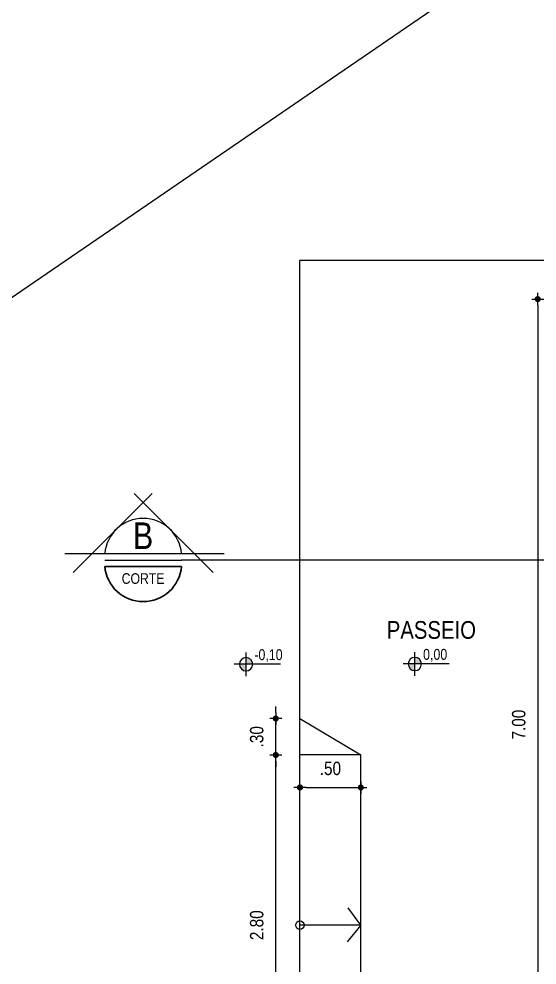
# Model space of a CAD drawing. Header units: millimetres. Extents: x 0 to 5100, y -1 to 1869.
# Drawn here: x 4779.1 to 4783.36, y 967.03 to 974.81 of the extents above; entities that cross this region are included whole.
import ezdxf
from ezdxf.enums import TextEntityAlignment as Align

# ---------------------------------------------------------------- set-up
doc = ezdxf.new("R2010")
doc.units = ezdxf.units.MM
doc.header["$LTSCALE"] = 20
doc.linetypes.add('DASHDOT', pattern=[1, 0.5, -0.25, 0, -0.25])
for name, color, linetype in [('009', 9, 'Continuous'), ('COTA', 7, 'Continuous'), ('DIVERSOS', 1, 'Continuous'), ('E-Pen-B', 5, 'Continuous'), ('E-pen-y', 2, 'Continuous'), ('E-txt-g', 3, 'Continuous'), ('ESQUQDRIA', 2, 'Continuous'), ('LAYER1', 2, 'Continuous'), ('LAYER7', 4, 'Continuous')]:
    doc.layers.add(name, color=color, linetype=linetype)
doc.layers.add('E-Pen-G', color=3, linetype='Continuous', lineweight=30)
doc.layers.add('E-Txt-W', color=7, linetype='Continuous', lineweight=20)
doc.styles.add('F2', font='ARIALN.TTF')
doc.styles.add('REG60', font='romans.shx', dxfattribs={"width": 0.8, "height": 0.15})
doc.styles.add('REG80', font='romans.shx', dxfattribs={"width": 0.8, "height": 0.2})
doc.dimstyles.new('ARQUITETURA', dxfattribs={"dimtxt": 0.11, "dimasz": 0.05, "dimexe": 0.1, "dimexo": 0, "dimgap": 0.1, "dimtad": 1, "dimzin": 5, "dimdsep": 46, "dimtxsty": 'F2', "dimblk": 'COTA', "dimcen": 0, "dimse1": 1, "dimse2": 1, "dimadec": 0, "dimazin": 0, "dimtfac": 2, "dimtix": 1, "dimtmove": 2, "dimatfit": 3, "dimldrblk": 'COTA', "dimfxl": 1, "dimtolj": 1, "dimtzin": 5, "dimarcsym": 0})

# ---------------------------------------------------------------- blocks, each defined once
blk = doc.blocks.new('COTA')
at = {"layer": 'COTA'}
for p, q in [((-1, 0), (1, 0)), ((0, 1), (0, -1))]:
    blk.add_line(p, q, dxfattribs=at)
at = {"layer": 'COTA', "const_width": 0.5}
blk.add_lwpolyline([(-0.25, 0, 1), (0.25, 0, 1)], format="xyb", close=True, dxfattribs=at)
blk = doc.blocks.new('*D312')
at = {"color": 0, "lineweight": -2}
blk.add_line((4783.3672, 972.4606), (4783.3672, 965.5606), dxfattribs=at)
at = {"color": 0, "lineweight": -2, "xscale": 0.05, "yscale": 0.05, "zscale": 0.05}
for p, rotation in [((4783.3672, 972.5106), 90), ((4783.3672, 965.5106), 270)]:
    blk.add_blockref('COTA', p, dxfattribs=dict(at, rotation=rotation))
at = {"color": 0, "insert": (4783.211, 969.0106), "char_height": 0.11, "attachment_point": 5, "rotation": 90, "style": 'F2'}
blk.add_mtext('\\A1;7.00', dxfattribs=at)
blk = doc.blocks.new('*D314')
at = {"color": 0, "lineweight": -2}
blk.add_line((4781.2136, 966.0106), (4781.2136, 968.7106), dxfattribs=at)
at = {"color": 0, "lineweight": -2, "xscale": 0.05, "yscale": 0.05, "zscale": 0.05}
for p, rotation in [((4781.2136, 968.7606), 90), ((4781.2136, 965.9606), 270)]:
    blk.add_blockref('COTA', p, dxfattribs=dict(at, rotation=rotation))
at = {"color": 0, "insert": (4781.0575, 967.3606), "char_height": 0.11, "attachment_point": 5, "rotation": 90, "style": 'F2'}
blk.add_mtext('\\A1;2.80', dxfattribs=at)
blk = doc.blocks.new('*D315')
at = {"color": 0, "lineweight": -2}
for p, q in [((4781.2136, 969.1106), (4781.2136, 969.1606)), ((4781.2136, 968.7606), (4781.2136, 969.0606)), ((4781.2136, 968.7106), (4781.2136, 968.6606))]:
    blk.add_line(p, q, dxfattribs=at)
at = {"color": 0, "lineweight": -2, "xscale": 0.05, "yscale": 0.05, "zscale": 0.05}
for p, rotation in [((4781.2136, 969.0606), 270), ((4781.2136, 968.7606), 90)]:
    blk.add_blockref('COTA', p, dxfattribs=dict(at, rotation=rotation))
at = {"color": 0, "insert": (4781.0575, 968.9106), "char_height": 0.11, "attachment_point": 5, "rotation": 90, "style": 'F2'}
blk.add_mtext('\\A1;.30', dxfattribs=at)
blk = doc.blocks.new('*D316')
at = {"color": 0, "lineweight": -2}
blk.add_line((4781.4627, 968.4936), (4781.8627, 968.4936), dxfattribs=at)
at = {"color": 0, "lineweight": -2, "xscale": 0.05, "yscale": 0.05, "zscale": 0.05, "rotation": 180}
blk.add_blockref('COTA', (4781.4127, 968.4936), dxfattribs=at)
at = {"color": 0, "lineweight": -2, "xscale": 0.05, "yscale": 0.05, "zscale": 0.05}
blk.add_blockref('COTA', (4781.9127, 968.4936), dxfattribs=at)
at = {"color": 0, "insert": (4781.6627, 968.6497), "char_height": 0.11, "attachment_point": 5, "style": 'F2'}
blk.add_mtext('\\A1;.50', dxfattribs=at)
blk = doc.blocks.new('TXT-AMB75')
at = {"layer": 'E-txt-g', "style": 'REG80', "width": 0.8, "flags": 8}
blk.add_attdef('TXT', text='', height=0.2, dxfattribs=at).set_placement((0.005, 0.296), align=Align.CENTER)
at = {"layer": 'E-Txt-W', "style": 'REG60', "width": 0.8, "flags": 8}
blk.add_attdef('TXT', text='', height=0.15, dxfattribs=at).set_placement((0.005, 0.027), align=Align.CENTER)
blk = doc.blocks.new('NIVEL')
at = {"layer": 'DIVERSOS'}
h = blk.add_hatch(color=7, dxfattribs=at)
h.paths.add_polyline_path([(0, 0.137, 0.414214), (-0.137, 0), (0, 0)])
h.paths.add_polyline_path([(0, 0), (0, -0.137, 0.414214), (0.137, 0)])
at = {"layer": 'DIVERSOS', "color": 7}
for p, q in [((0, 0.242), (0, -0.242)), ((0.709, 0), (-0.242, 0))]:
    blk.add_line(p, q, dxfattribs=at)
blk.add_circle((0, 0), 0.137, dxfattribs=at)
blk = doc.blocks.new('Ind-cor_Hor')
at = {"layer": 'E-Pen-B', "color": 2}
blk.add_line((-0.3498, 0), (0.3498, 0), dxfattribs=at)
at = {"layer": 'E-Pen-G', "color": 7}
blk.add_line((-0.3498, -0.0585), (0.3498, -0.0585), dxfattribs=at)
blk.add_arc((0, -0.0292), 0.351, 184.78019, 355.21981, dxfattribs=at)
at = {"layer": 'E-pen-y', "color": 2}
for p, q in [((-0.6385, -0.1137), (0.0822, 0.6071)), ((0.6385, -0.1137), (-0.0822, 0.6071)), ((-0.7143, 0.0585), (0.7399, 0.0585))]:
    blk.add_line(p, q, dxfattribs=at)
blk.add_arc((0, 0.0293), 0.351, 4.78019, 175.21981, dxfattribs=at)
at = {"layer": 'E-Txt-W', "color": 2, "style": 'F2'}
blk.add_attdef('CORTE', text='', height=0.23, dxfattribs=at).set_placement((-0.0013, 0.1), align=Align.CENTER)
at = {"layer": 'E-Txt-W', "color": 7, "style": 'F2'}
blk.add_attdef('PRANCHA', text='', height=0.075, dxfattribs=at).set_placement((-0.0013, -0.1793), align=Align.CENTER)

msp = doc.modelspace()

# ---------------------------------------------------------------- linework, layer by layer
at = {"color": 2}
msp.add_line((4846.0549, 1018.5065), (4745.992, 949.8407), dxfattribs=at)
at = {"color": 2, "linetype": 'DASHDOT'}
msp.add_line((4810.1999, 970.3644), (4780.4389, 970.3644), dxfattribs=at)
at = {"layer": '009', "color": 8, "ltscale": 0.5}
for p, q in [((4781.4127, 969.0606), (4781.9127, 968.7606)), ((4781.9127, 968.7606), (4781.4127, 968.7606)), ((4781.9127, 965.9606), (4781.9127, 968.7606))]:
    msp.add_line(p, q, dxfattribs=at)
at = {"layer": 'ESQUQDRIA', "color": 8, "ltscale": 0.5}
for p, q in [((4783.9127, 972.8273), (4781.4127, 972.8273)), ((4781.4127, 965.1106), (4781.4127, 972.8273)), ((4781.9127, 967.3606), (4781.8078, 967.5039)), ((4781.9127, 967.3606), (4781.4127, 967.3606)), ((4781.9127, 967.3606), (4781.8009, 967.2243))]:
    msp.add_line(p, q, dxfattribs=at)
msp.add_circle((4781.4127, 967.3606), 0.0349, dxfattribs=at)

# ---------------------------------------------------------------- block references
ref = msp.add_blockref('Ind-cor_Hor', (4780.1238, 970.3644), dxfattribs=dict(xscale=0.9008534374780003, yscale=0.9008534374780003, zscale=0.9008534374780003))
ref.add_attrib('CORTE', 'B', dxfattribs={"layer": 'E-Txt-W', "height": 0.2188, "style": 'F2'}).set_placement((4780.1227, 970.4545), align=Align.CENTER)
ref.add_attrib('PRANCHA', 'CORTE', dxfattribs={"layer": 'E-Txt-W', "height": 0.08753, "style": 'F2'}).set_placement((4780.1227, 970.1683), align=Align.CENTER)
ref = msp.add_blockref('TXT-AMB75', (4782.4888, 969.5002), dxfattribs=dict(xscale=0.7290000000000001, yscale=0.7290000000000001, zscale=0.7290000000000001))
ref.add_attrib('TXT', 'PASSEIO', dxfattribs={"layer": 'E-txt-g', "color": 2, "height": 0.1458, "style": 'F2'}).set_placement((4782.4928, 969.7163), align=Align.CENTER)
at = {"layer": 'LAYER7', "color": 7, "linetype": 'Continuous', "xscale": -0.3985866620477118, "yscale": 0.3985866620477118, "zscale": 0.3985866620477118, "rotation": 180}
for p in [(4780.9695, 969.5067), (4782.3566, 969.5091)]:
    msp.add_blockref('NIVEL', p, dxfattribs=at)

# ---------------------------------------------------------------- texts
at = {"layer": 'LAYER1', "color": 7, "linetype": 'Continuous', "style": 'F2'}
for s, p in [('-0,10', (4781.0375, 969.6303)), ('0,00', (4782.4246, 969.6328))]:
    msp.add_text(s, height=0.08906, dxfattribs=at).set_placement(p, align=Align.TOP_LEFT)

# ---------------------------------------------------------------- dimensions: what is measured, and where the dimension line sits
at = {"color": 4}
for base, p1, p2, picture, middle in [((4783.3672, 965.5106), (4783.9127, 972.5106), (4783.9127, 965.5106), '*D312', (4783.211, 969.0106)), ((4781.2136, 969.0606), (4781.4127, 968.7606), (4781.4127, 969.0606), '*D315', (4781.0575, 968.9106)), ((4781.2136, 968.7606), (4781.4127, 965.9606), (4781.4127, 968.7606), '*D314', (4781.0575, 967.3606))]:
    dim = msp.add_linear_dim(base=base, p1=p1, p2=p2, angle=90, dimstyle='ARQUITETURA', override={"dimfxl": 0.06, "dimfxlon": 1}, dxfattribs=at)
    dim.commit()
    dim.dimension.update_dxf_attribs({"geometry": picture, "text_midpoint": middle})
dim = msp.add_linear_dim(base=(4781.9127, 968.4936), p1=(4781.4127, 968.7606), p2=(4781.9127, 968.7606), dimstyle='ARQUITETURA', override={"dimfxl": 0.06, "dimfxlon": 1}, dxfattribs=at)
dim.commit()
dim.dimension.update_dxf_attribs({"geometry": '*D316', "text_midpoint": (4781.6627, 968.6497)})

doc.saveas('drawing.dxf')
